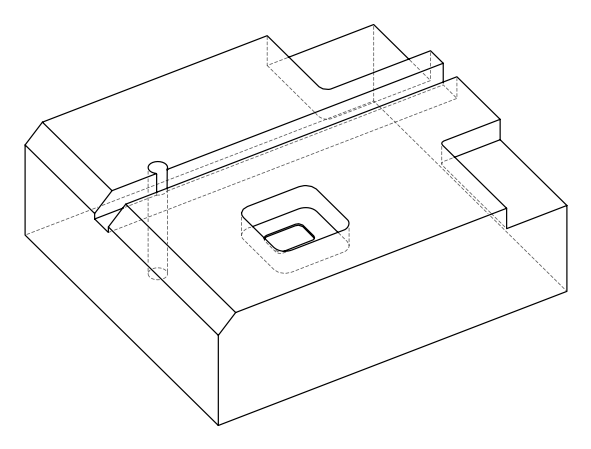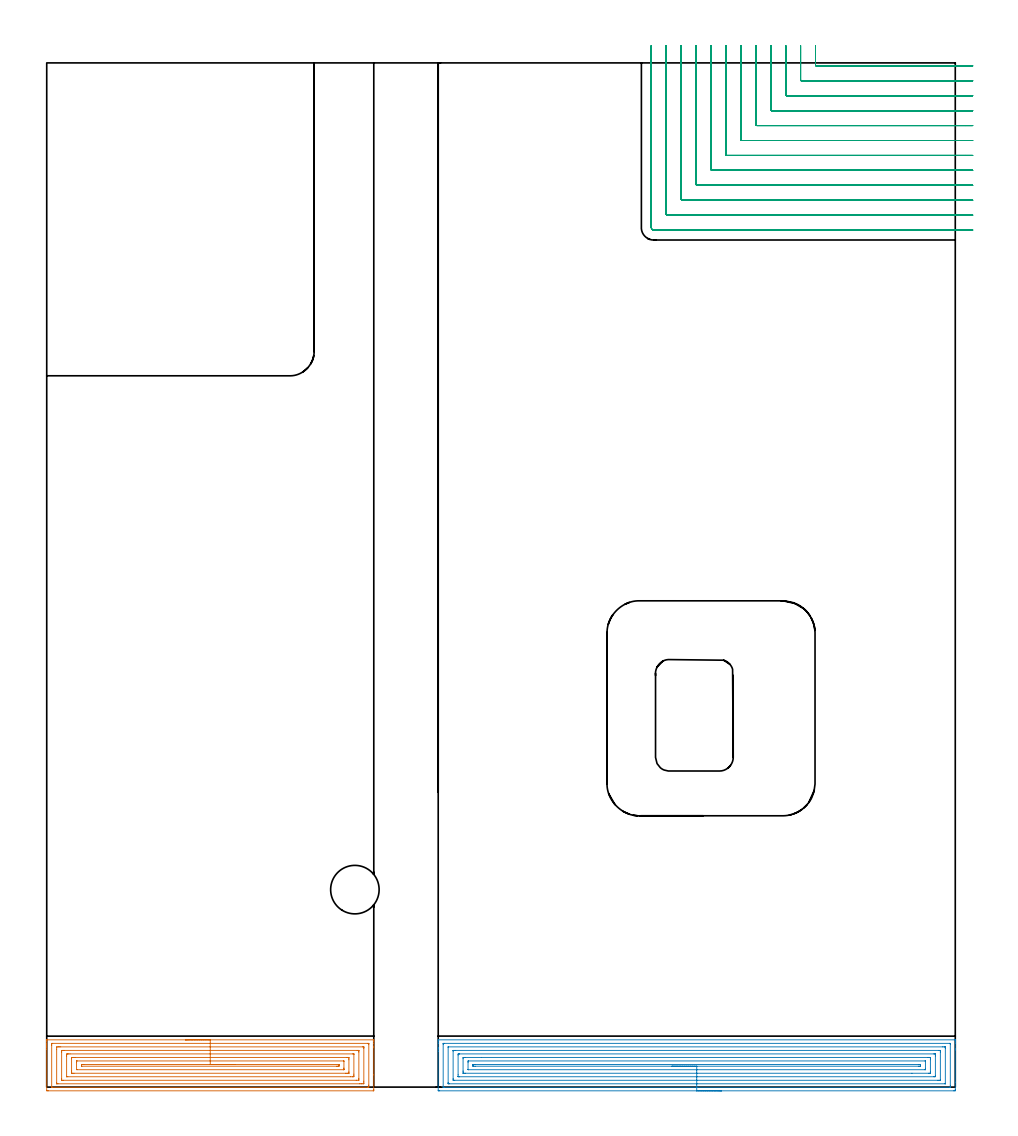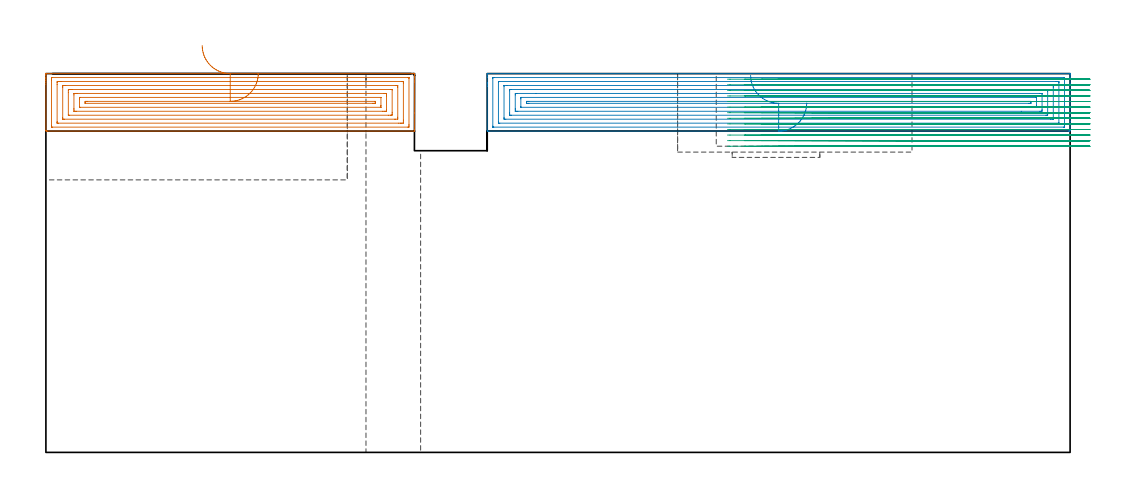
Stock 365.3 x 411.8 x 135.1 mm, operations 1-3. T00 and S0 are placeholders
(PLAN: 11 operations, 9 tool changes, 118.7 min)
(1 AREA_MILL | FG_CHAMFER_SURFACE | UGT0205_001 | 8.66 min | 29299 mm3)
(2 AREA_MILL_1 | FG_CHAMFER_SURFACE_1 | UGT0205_001 | 13.55 min | 45353 mm3)
(3 MILL_CORNER_NOTCH_RECTANGULAR | CORNER_NOTCH_RECTANGULAR | NXT0201_009 | Follow Part, ap 2, ae 75% | 47.07 min | 232614 mm3)
(4 MILL_CORNER_NOTCH_RECTANGULAR_1 | CORNER_NOTCH_RECTANGULAR_1 | NXT0201_012 | Follow Part, ap 4, ae 75% | 28.29 min | 511788 mm3)
(5 MILL_RECTANGULAR_POCKET | POCKET_RECTANGULAR_STRAIGHT | UGT0201_136 | Follow Part, ap 5, ae 75% | 6.44 min | 198214 mm3)
(6 MILL_RECTANGULAR_POCKET_1 | POCKET_RECTANGULAR_STRAIGHT_1 | NXT0201_013 | Follow Part, ap 2.5, ae 75% | 0.44 min | 2610 mm3)
(7 MILL_RECTANGULAR_SLOT | SLOT_RECTANGULAR | NXT0201_012 | Follow Part, ap 4, ae 75% | 12.87 min | 290735 mm3)
(8 SPOT_DRILL | STEP1HOLE | NXT0321_9005460120000 | 0.05 min | 194 mm3)
(9 DRILL_BLIND_HOLE_INTO_CENTER | STEP1HOLE | UGT0301_198 | 0.06 min | 540 mm3)
(10 GUN_DRILL_THROUGH_HOLE | STEP1HOLE | UGT0307_003 | 0.65 min | 4569 mm3)
(11 SPADE_DRILL_TO_ENLARGE_THROUGH_HOLE | STEP1HOLE | UGT0306_010 | 0.57 min | 33753 mm3)
(TOOL UGT0205_001 | Chamfer Mill 20 x 3 x 45 deg. | D20 FL50 Z2)
(TOOL NXT0201_009 | ENDMILL 8mm [2P460-0800-NA 1630] | D8 FL26 Z6)
(TOOL NXT0201_012 | ENDMILL 16mm [2P460-1600-NA 1630] | D16 FL38 Z6)
(TOOL UGT0201_136 | Carbide End Mill 20.0 | D20 FL30 Z4)
(TOOL NXT0201_013 | ENDMILL 10mm | D10 FL30 Z4)
(TOOL NXT0321_9005460120000 | NC Spot Drill, 142deg, 12mm, Carbide, Uncoated | D12 PA142 FL30 Z2)
(TOOL UGT0301_198 | Twist Drill 7.9 mm | D7.9 PA118 FL73 Z2)
(TOOL UGT0307_003 | Gun Drill 7 mm | D7 PA130 FL24 Z1)
(TOOL UGT0306_010 | Spade Drill 19.5mm | D19.5 PA132 FL10 Z2)
(OP 1 AREA_MILL)
G17 G21 G94 G90
T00 M6
G54
G17 G0 G90 X55.75 Y19. S1061 M3
G43 Z145.1 H0
G94 G1 X55.788 Z144.228 F250.
X55.902 Z143.363
X56.091 Z142.512
X56.353 Z141.68
X56.687 Z140.874
X57.09 Z140.1
X57.558 Z139.364
X58.09 Z138.672
X58.679 Z138.029
X59.322 Z137.439
X60.014 Z136.908
X60.75 Z136.44
X61.524 Z136.037
X62.33 Z135.703
X63.162 Z135.441
X64.014 Z135.252
X64.878 Z135.138
X65.75 Z135.1
X131.341
X131.491 Y18.997 Z135.088
X131.493 Y18.977 Z135.068
X131.5 Y18.638 Z134.738
Y18.235 Z134.334
Y17.606 Z133.7
Y16.405 Z132.502
Y15.834 Z131.928
Y4.908 Z121.005
Y-0.991 Z115.106
X131.498 Y-1.279 Z114.819
X131.49 Y-1.492 Z114.606
X131.276 Y-1.499 Z114.599
X0.605 Y-1.5 Z114.6
X0.222 Y-1.496 Z114.602
X0.01 Y-1.492 Z114.606
X0. Y-1.277 Z114.821
Y15.234 Z131.329
Y15.834 Z131.928
Y16.405 Z132.502
Y16.72 Z132.816
Y17.291 Z133.387
Y17.606 Z133.7
Y18.235 Z134.334
Y18.638 Z134.738
X0.007 Y18.977 Z135.068
X0.009 Y18.997 Z135.088
X0.159 Y19. Z135.1
X65.75
Y17.586 Z133.686
X129.13
X129.332 Y17.585 Z133.685
X129.432 Y17.582 Z133.682
X129.479 Y17.579 Z133.679
X129.491 Y17.574 Z133.674
X129.494 Y17.557 Z133.657
X129.498 Y17.457 Z133.557
X129.5 Y17.219 Z133.319
Y0.78 Z116.88
X129.498 Y0.395 Z116.495
X129.49 Y0.007 Z116.107
X129.483 Y-0.079 Z116.021
X129.437 Y-0.082 Z116.018
X129.329 Y-0.084 Z116.016
X129.11 Y-0.086 Z116.014
X2.37
X2.168 Y-0.085 Z116.015
X2.068 Y-0.082 Z116.018
X2.021 Y-0.079 Z116.021
X2.009 Y-0.074 Z116.026
X2.006 Y-0.057 Z116.043
X2.002 Y0.043 Z116.143
X2. Y0.281 Z116.381
Y16.72 Z132.82
X2.002 Y17.105 Z133.205
X2.01 Y17.493 Z133.593
X2.017 Y17.579 Z133.679
X2.063 Y17.582 Z133.682
X2.171 Y17.584 Z133.684
X2.39 Y17.586 Z133.686
X65.75
Y16.171 Z132.271
X126.986
X127.326 Y16.17 Z132.27
X127.438 Y16.167 Z132.267
X127.477 Y16.165 Z132.265
X127.49 Y16.16 Z132.26
X127.493 Y16.122 Z132.222
X127.497 Y16.007 Z132.107
X127.499 Y15.834 Z131.934
X127.5 Y15.661 Z131.761
Y2.378 Z118.478
X127.498 Y1.666 Z117.766
X127.496 Y1.497 Z117.597
X127.486 Y1.335 Z117.435
X127.326 Y1.334 Z117.434
X126.772 Y1.33 Z117.43
X126.433 Y1.329 Z117.429
X125.881 Y1.328 Z117.428
X4.514 Y1.329 Z117.429
X4.174 Y1.33 Z117.43
X4.061 Y1.333 Z117.433
X4.023 Y1.335 Z117.435
X4.01 Y1.34 Z117.44
X4.007 Y1.378 Z117.478
X4.003 Y1.493 Z117.593
X4.001 Y1.666 Z117.766
X4. Y1.838 Z117.938
Y15.122 Z131.222
X4.002 Y15.834 Z131.934
X4.004 Y16.003 Z132.103
X4.014 Y16.164 Z132.264
X4.174 Y16.166 Z132.266
X4.728 Y16.17 Z132.27
X5.067 Y16.171 Z132.271
X5.619
X65.75
Y14.757 Z130.857
X124.842
X125.404 Y14.755 Z130.855
X125.466 Y14.753 Z130.853
X125.483 Y14.751 Z130.851
X125.49 Y14.742 Z130.842
X125.493 Y14.694 Z130.794
X125.497 Y14.498 Z130.598
X125.5 Y14.104 Z130.204
Y3.437 Z119.537
X125.496 Y3.014 Z119.114
X125.492 Y2.803 Z118.903
X125.49 Y2.756 Z118.856
X125.446 Y2.75 Z118.85
X125.344 Y2.747 Z118.847
X124.648 Y2.743 Z118.843
X124.455
X6.658
X6.096 Y2.745 Z118.845
X6.033 Y2.747 Z118.847
X6.017 Y2.749 Z118.849
X6.01 Y2.758 Z118.858
X6.007 Y2.805 Z118.905
X6.003 Y3.002 Z119.102
X6. Y3.396 Z119.496
Y14.063 Z130.163
X6.004 Y14.486 Z130.586
X6.008 Y14.697 Z130.797
X6.01 Y14.744 Z130.844
X6.054 Y14.75 Z130.85
X6.157 Y14.753 Z130.853
X6.852 Y14.757 Z130.857
X7.045
X65.75
Y13.343 Z129.443
X123.03 Y13.342 Z129.442
X123.363 Y13.339 Z129.439
X123.457 Y13.336 Z129.436
X123.491 Y13.332 Z129.432
X123.493 Y13.323 Z129.423
X123.497 Y13.268 Z129.368
X123.499 Y13.178 Z129.278
X123.5 Y5.208 Z121.308
X123.499 Y4.578 Z120.678
X123.494 Y4.322 Z120.422
X123.49 Y4.171 Z120.271
X123.197 Y4.162 Z120.262
X123.029 Y4.158 Z120.258
X122.864 Y4.157 Z120.257
X122.138
X8.47 Y4.158 Z120.258
X8.137 Y4.161 Z120.261
X8.042 Y4.164 Z120.264
X8.009 Y4.167 Z120.267
X8.007 Y4.177 Z120.277
X8.003 Y4.232 Z120.332
X8.001 Y4.322 Z120.422
X8. Y12.292 Z128.392
X8.001 Y12.922 Z129.022
X8.006 Y13.178 Z129.278
X8.01 Y13.329 Z129.429
X8.303 Y13.338 Z129.438
X8.471 Y13.341 Z129.441
X8.636 Y13.342 Z129.442
X9.362 Y13.343 Z129.443
X65.75
Y11.929 Z128.029
X120.553 Y11.928 Z128.028
X121.079 Y11.926 Z128.026
X121.452 Y11.922 Z128.022
X121.49 Y11.917 Z128.017
X121.496 Y11.879 Z127.979
X121.499 Y11.407 Z127.507
X121.5 Y10.989 Z127.089
Y6.093 Z122.193
X121.498 Y5.677 Z121.777
X121.494 Y5.616 Z121.716
X121.49 Y5.584 Z121.684
X121.471 Y5.578 Z121.678
X121.342 Y5.575 Z121.675
X121.079 Y5.573 Z121.673
X120.713 Y5.571 Z121.671
X120.186
X10.947 Y5.572 Z121.672
X10.421 Y5.574 Z121.674
X10.048 Y5.578 Z121.678
X10.009 Y5.583 Z121.683
X10.004 Y5.621 Z121.721
X10.001 Y6.093 Z122.193
X10. Y6.511 Z122.611
Y11.407 Z127.507
X10.002 Y11.823 Z127.923
X10.006 Y11.884 Z127.984
X10.01 Y11.916 Z128.016
X10.029 Y11.922 Z128.022
X10.158 Y11.925 Z128.025
X10.421 Y11.927 Z128.027
X10.788 Y11.929 Z128.029
X11.314
X65.75
Y10.515 Z126.615
X119.301 Y10.514 Z126.614
X119.49 Y10.499 Z126.599
X119.497 Y10.446 Z126.546
X119.498 Y10.429 Z126.529
X119.5 Y7.66 Z123.76
X119.498 Y7.456 Z123.556
X119.492 Y7.047 Z123.147
X119.49 Y6.996 Z123.096
X119.483 Y6.992 Z123.092
X119.46 Y6.989 Z123.089
X119.405 Y6.987 Z123.087
X119.294 Y6.985 Z123.085
X12.199 Y6.986 Z123.086
X12.01 Y7.001 Z123.101
X12.003 Y7.053 Z123.153
X12.002 Y7.071 Z123.171
X12. Y9.84 Z125.94
X12.002 Y10.044 Z126.144
X12.008 Y10.453 Z126.553
X12.01 Y10.504 Z126.604
X12.017 Y10.508 Z126.608
X12.04 Y10.511 Z126.611
X12.095 Y10.513 Z126.613
X12.206 Y10.515 Z126.615
X65.75
Y9.1 Z125.2
X117.372
X117.446 Y9.099 Z125.199
X117.476 Y9.097 Z125.197
X117.49 Y9.094 Z125.194
X117.493 Y9.074 Z125.174
X117.497 Y8.969 Z125.069
X117.5 Y8.759 Z124.859
Y8.75 Z124.85
X117.495 Y8.531 Z124.631
X117.49 Y8.423 Z124.523
X117.48 Y8.406 Z124.506
X117.424 Y8.403 Z124.503
X117.323 Y8.401 Z124.501
X116.97 Y8.4 Z124.5
X116.617 Y8.399 Z124.499
X14.128 Y8.4 Z124.5
X14.054 Y8.401 Z124.501
X14.024 Y8.403 Z124.503
X14.01 Y8.406 Z124.506
X14.007 Y8.426 Z124.526
X14.002 Y8.531 Z124.631
X14. Y8.741 Z124.841
Y8.75 Z124.85
X14.005 Y8.969 Z125.069
X14.01 Y9.077 Z125.177
X14.021 Y9.094 Z125.194
X14.076 Y9.096 Z125.196
X14.177 Y9.099 Z125.199
X14.53 Y9.1 Z125.2
X14.883
X65.75
X66.622 Z125.238
X67.486 Z125.352
X68.338 Z125.541
X69.17 Z125.803
X69.976 Z126.137
X70.75 Z126.54
X71.486 Z127.009
X72.178 Z127.54
X72.821 Z128.129
X73.41 Z128.772
X73.942 Z129.465
X74.41 Z130.2
X74.813 Z130.974
X75.147 Z131.78
X75.409 Z132.612
X75.598 Z133.464
X75.712 Z134.329
X75.75 Z135.2
G0 Z145.1
M5
M2
(OP 2 AREA_MILL_1)
G17 G21 G94 G90
T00 M6
G54
G17 G0 G90 X271.35 Y-1.5 S1061 M3
G43 Z145.1 H0
Z124.6
G94 G1 X271.312 Z123.728 F250.
X271.198 Z122.863
X271.009 Z122.012
X270.747 Z121.18
X270.413 Z120.374
X270.01 Z119.6
X269.542 Z118.864
X269.01 Z118.172
X268.421 Z117.529
X267.778 Z116.94
X267.086 Z116.408
X266.35 Z115.94
X265.576 Z115.537
X264.77 Z115.203
X263.938 Z114.941
X263.087 Z114.752
X262.222 Z114.638
X261.35 Z114.6
X157.986
X157.603 Y-1.496 Z114.602
X157.41 Y-1.491 Z114.606
X157.4 Y-1.294 Z114.803
Y14.366 Z130.462
Y14.949 Z131.043
Y15.555 Z131.652
Y15.834 Z131.931
Y17.606 Z133.701
Y18.164 Z134.263
Y18.679 Z134.778
X157.407 Y18.98 Z135.071
X157.409 Y18.997 Z135.088
X157.541 Y19. Z135.1
X365.162
X365.29 Y19.004 Z135.095
X365.293 Y18.98 Z135.071
X365.3 Y18.679 Z134.778
Y18.164 Z134.263
Y17.606 Z133.701
Y15.555 Z131.653
Y14.949 Z131.043
Y1.963 Z118.06
Y-0.991 Z115.106
X365.298 Y-1.296 Z114.801
X365.29 Y-1.492 Z114.605
X365.094 Y-1.499 Z114.599
X364.714 Y-1.5 Z114.6
X261.35
Y-0.086 Z116.014
X159.748
X159.549 Y-0.083 Z116.017
X159.449 Y-0.08 Z116.02
X159.41 Y-0.077 Z116.023
X159.407 Y-0.046 Z116.054
X159.404 Y0.039 Z116.139
X159.401 Y0.26 Z116.36
Y17.24 Z133.34
X159.404 Y17.461 Z133.561
X159.407 Y17.546 Z133.646
X159.41 Y17.577 Z133.677
X159.449 Y17.58 Z133.68
X159.549 Y17.583 Z133.683
X159.748 Y17.586 Z133.686
X159.768
X362.952
X363.151 Y17.583 Z133.683
X363.251 Y17.58 Z133.68
X363.29 Y17.577 Z133.677
X363.293 Y17.546 Z133.646
X363.296 Y17.461 Z133.561
X363.299 Y17.24 Z133.34
X363.3 Y0.414 Z116.514
X363.297 Y0.048 Z116.148
X363.292 Y-0.056 Z116.044
X363.289 Y-0.08 Z116.02
X363.284 Y-0.082 Z116.018
X363.258 Y-0.084 Z116.016
X363.15 Y-0.085 Z116.015
X362.932 Y-0.086 Z116.014
X261.35
Y1.328 Z117.428
X161.889 Y1.329 Z117.429
X161.55 Y1.333 Z117.433
X161.439 Y1.335 Z117.435
X161.41 Y1.342 Z117.442
X161.405 Y1.417 Z117.517
X161.402 Y1.516 Z117.616
X161.4 Y1.666 Z117.766
Y1.815 Z117.915
X161.401 Y15.983 Z132.083
X161.408 Y16.133 Z132.233
X161.412 Y16.166 Z132.266
X161.425 Y16.168 Z132.268
X161.466 Y16.17 Z132.27
X161.55 Y16.171 Z132.271
X360.259
X360.811
X361.15 Y16.167 Z132.267
X361.261 Y16.165 Z132.265
X361.29 Y16.158 Z132.258
X361.295 Y16.083 Z132.183
X361.298 Y15.984 Z132.084
X361.3 Y15.834 Z131.934
Y15.685 Z131.785
X361.299 Y1.517 Z117.617
X361.292 Y1.367 Z117.467
X361.288 Y1.334 Z117.434
X361.276 Y1.332 Z117.432
X361.234 Y1.33 Z117.43
X361.15 Y1.329 Z117.429
X261.35 Y1.328 Z117.428
Y2.743 Z118.843
X164.03
X163.478 Y2.748 Z118.848
X163.42 Y2.749 Z118.849
X163.41 Y2.823 Z118.923
X163.406 Y3.005 Z119.105
X163.4 Y3.369 Z119.469
X163.401 Y14.473 Z130.573
X163.404 Y14.677 Z130.777
X163.407 Y14.728 Z130.828
X163.41 Y14.748 Z130.848
X163.427 Y14.75 Z130.85
X163.529 Y14.754 Z130.854
X164.224 Y14.757 Z130.857
X164.416
X358.67 Y14.756 Z130.856
X359.222 Y14.752 Z130.852
X359.28 Y14.75 Z130.85
X359.29 Y14.677 Z130.777
X359.294 Y14.495 Z130.595
X359.3 Y14.131 Z130.231
X359.299 Y3.027 Z119.127
X359.296 Y2.823 Z118.923
X359.293 Y2.772 Z118.872
X359.29 Y2.752 Z118.852
X359.273 Y2.75 Z118.85
X359.171 Y2.746 Z118.846
X358.476 Y2.743 Z118.843
X358.284
X261.35
Y4.157 Z120.257
X166.006
X165.839 Y4.158 Z120.258
X165.507 Y4.162 Z120.262
X165.419 Y4.164 Z120.264
X165.41 Y4.185 Z120.285
X165.405 Y4.236 Z120.336
X165.402 Y4.322 Z120.422
X165.4 Y4.924 Z121.024
X165.401 Y12.893 Z128.993
X165.406 Y13.178 Z129.278
X165.41 Y13.322 Z129.422
X165.674 Y13.336 Z129.436
X165.841 Y13.341 Z129.441
X166.006 Y13.342 Z129.442
X356.694 Y13.343 Z129.443
X356.861 Y13.342 Z129.442
X357.193 Y13.338 Z129.438
X357.281 Y13.336 Z129.436
X357.29 Y13.315 Z129.415
X357.295 Y13.264 Z129.364
X357.298 Y13.178 Z129.278
X357.3 Y12.576 Z128.676
X357.299 Y4.607 Z120.707
X357.294 Y4.322 Z120.422
X357.29 Y4.178 Z120.278
X357.027 Y4.164 Z120.264
X356.859 Y4.159 Z120.259
X356.694 Y4.158 Z120.258
X261.35 Y4.157 Z120.257
Y5.571 Z121.671
X168.313
X167.788 Y5.573 Z121.673
X167.417 Y5.577 Z121.677
X167.41 Y5.58 Z121.68
X167.403 Y5.59 Z121.69
X167.401 Y6.093 Z122.193
X167.4 Y6.479 Z122.579
X167.401 Y11.407 Z127.507
X167.404 Y11.788 Z127.888
X167.41 Y11.914 Z128.014
X167.526 Y11.922 Z128.022
X167.788 Y11.925 Z128.025
X168.154 Y11.928 Z128.028
X174.825 Y11.929 Z128.029
X354.387
X354.912 Y11.927 Z128.027
X355.283 Y11.923 Z128.023
X355.29 Y11.92 Z128.02
X355.297 Y11.91 Z128.01
X355.299 Y11.407 Z127.507
X355.3 Y11.021 Z127.121
X355.299 Y6.093 Z122.193
X355.296 Y5.712 Z121.812
X355.29 Y5.586 Z121.686
X355.174 Y5.578 Z121.678
X354.912 Y5.575 Z121.675
X354.546 Y5.572 Z121.672
X347.886 Y5.571 Z121.671
X261.35
Y6.985 Z123.085
X169.564
X169.461 Y6.989 Z123.089
X169.417 Y6.992 Z123.092
X169.408 Y7.014 Z123.114
X169.401 Y7.047 Z123.147
X169.4 Y7.058 Z123.158
X169.401 Y9.973 Z126.073
X169.407 Y10.311 Z126.411
X169.414 Y10.508 Z126.608
X169.46 Y10.511 Z126.611
X169.57 Y10.515 Z126.615
X169.577
X353.137
X353.239 Y10.511 Z126.611
X353.283 Y10.508 Z126.608
X353.292 Y10.485 Z126.585
X353.299 Y10.453 Z126.553
X353.3 Y10.442 Z126.542
X353.299 Y7.527 Z123.627
X353.293 Y7.189 Z123.289
X353.286 Y6.992 Z123.092
X353.24 Y6.989 Z123.089
X353.13 Y6.985 Z123.085
X353.124
X261.35
Y8.399 Z124.499
X172.243 Y8.4 Z124.5
X171.703 Y8.401 Z124.501
X171.509 Y8.404 Z124.504
X171.43 Y8.406 Z124.506
X171.41 Y8.412 Z124.512
X171.407 Y8.45 Z124.55
X171.403 Y8.534 Z124.634
X171.4 Y8.702 Z124.802
Y8.75 Z124.85
X171.402 Y8.959 Z125.059
X171.406 Y9.064 Z125.164
X171.41 Y9.088 Z125.188
X171.414 Y9.093 Z125.193
X171.438 Y9.096 Z125.196
X171.538 Y9.098 Z125.198
X171.891 Y9.1 Z125.2
X172.243
X350.457
X350.997 Y9.099 Z125.199
X351.192 Y9.096 Z125.196
X351.27 Y9.094 Z125.194
X351.29 Y9.087 Z125.187
X351.293 Y9.05 Z125.15
X351.297 Y8.966 Z125.066
X351.3 Y8.798 Z124.898
Y8.75 Z124.85
X351.298 Y8.541 Z124.641
X351.295 Y8.436 Z124.536
X351.29 Y8.412 Z124.512
X351.287 Y8.406 Z124.506
X351.262 Y8.404 Z124.504
X351.162 Y8.402 Z124.502
X350.809 Y8.4 Z124.5
X350.457
X261.35 Y8.399 Z124.499
X260.478 Z124.538
X259.614 Z124.651
X258.762 Z124.84
X257.93 Z125.103
X257.124 Z125.436
X256.35 Z125.839
X255.614 Z126.308
X254.922 Z126.839
X254.279 Z127.428
X253.69 Z128.072
X253.159 Z128.764
X252.69 Z129.499
X252.287 Z130.273
X251.953 Z131.079
X251.691 Z131.911
X251.502 Z132.763
X251.388 Z133.628
X251.35 Z134.499
G0 Z145.1
M5
M2
(OP 3 MILL_CORNER_NOTCH_RECTANGULAR)
G17 G21 G94 G90
T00 M6
G54
G17 G0 G90 X309.1 Y418.8 S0 M3
G43 Z145.1 H1
Z133.108
G94 G1 Y415.8 F250.
Y410.995 F500.
G3 X309.495 Y410.6 R0.4
G1 X369.3
X372.3 F250.
G0 Z145.1
X303.1 Y418.8
Z133.108
G1 Y415.8
Y404.995 F500.
G3 X303.495 Y404.6 R0.4
G1 X369.3
X372.3 F250.
G0 Z145.1
X297.1 Y418.8
Z133.108
G1 Y415.8
Y398.995 F500.
G3 X297.495 Y398.6 R0.4
G1 X369.3
X372.3 F250.
G0 Z145.1
X291.1 Y418.8
Z133.108
G1 Y415.8
Y392.996 F500.
G3 X291.496 Y392.6 R0.4
G1 X369.3
X372.3 F250.
G0 Z145.1
X285.1 Y418.8
Z133.108
G1 Y415.8
Y386.996 F500.
G3 X285.496 Y386.6 R0.4
G1 X369.3
X372.3 F250.
G0 Z145.1
X279.1 Y418.8
Z133.108
G1 Y415.8
Y380.996 F500.
G3 X279.496 Y380.6 R0.4
G1 X369.3
X372.3 F250.
G0 Z145.1
X273.1 Y418.8
Z133.108
G1 Y415.8
Y374.996 F500.
G3 X273.496 Y374.6 R0.4
G1 X369.3
X372.3 F250.
G0 Z145.1
X267.1 Y418.8
Z133.108
G1 Y415.8
Y368.996 F500.
G3 X267.496 Y368.6 R0.4
G1 X369.3
X372.3 F250.
G0 Z145.1
X261.1 Y418.8
Z133.108
G1 Y415.8
Y362.997 F500.
G3 X261.497 Y362.6 R0.4
G1 X369.3
X372.3 F250.
G0 Z145.1
X255.1 Y418.8
Z133.108
G1 Y415.8
Y356.997 F500.
G3 X255.497 Y356.6 R0.4
G1 X369.3
X372.3 F250.
G0 Z145.1
X249.1 Y418.8
Z133.108
G1 Y415.8
Y350.997 F500.
G3 X249.497 Y350.6 R0.4
G1 X369.3
X372.3 F250.
G0 Z145.1
X243.1 Y418.8
Z133.108
G1 Y415.8
Y345.5 F500.
G3 X244. Y344.6 R0.9
G1 X369.3
X372.3 F250.
G0 Z145.1
X309.1 Y418.8
Z131.115
G1 Y415.8
Y410.995 F500.
G3 X309.495 Y410.6 R0.4
G1 X369.3
X372.3 F250.
G0 Z145.1
X303.1 Y418.8
Z131.115
G1 Y415.8
Y404.995 F500.
G3 X303.495 Y404.6 R0.4
G1 X369.3
X372.3 F250.
G0 Z145.1
X297.1 Y418.8
Z131.115
G1 Y415.8
Y398.995 F500.
G3 X297.495 Y398.6 R0.4
G1 X369.3
X372.3 F250.
G0 Z145.1
X291.1 Y418.8
Z131.115
G1 Y415.8
Y392.996 F500.
G3 X291.496 Y392.6 R0.4
G1 X369.3
X372.3 F250.
G0 Z145.1
X285.1 Y418.8
Z131.115
G1 Y415.8
Y386.996 F500.
G3 X285.496 Y386.6 R0.4
G1 X369.3
X372.3 F250.
G0 Z145.1
X279.1 Y418.8
Z131.115
G1 Y415.8
Y380.996 F500.
G3 X279.496 Y380.6 R0.4
G1 X369.3
X372.3 F250.
G0 Z145.1
X273.1 Y418.8
Z131.115
G1 Y415.8
Y374.996 F500.
G3 X273.496 Y374.6 R0.4
G1 X369.3
X372.3 F250.
G0 Z145.1
X267.1 Y418.8
Z131.115
G1 Y415.8
Y368.996 F500.
G3 X267.496 Y368.6 R0.4
G1 X369.3
X372.3 F250.
G0 Z145.1
X261.1 Y418.8
Z131.115
G1 Y415.8
Y362.997 F500.
G3 X261.497 Y362.6 R0.4
G1 X369.3
X372.3 F250.
G0 Z145.1
X255.1 Y418.8
Z131.115
G1 Y415.8
Y356.997 F500.
G3 X255.497 Y356.6 R0.4
G1 X369.3
X372.3 F250.
G0 Z145.1
X249.1 Y418.8
Z131.115
G1 Y415.8
Y350.997 F500.
G3 X249.497 Y350.6 R0.4
G1 X369.3
X372.3 F250.
G0 Z145.1
X243.1 Y418.8
Z131.115
G1 Y415.8
Y345.5 F500.
G3 X244. Y344.6 R0.9
G1 X369.3
X372.3 F250.
G0 Z145.1
X309.1 Y418.8
Z129.123
G1 Y415.8
Y410.995 F500.
G3 X309.495 Y410.6 R0.4
G1 X369.3
X372.3 F250.
G0 Z145.1
X303.1 Y418.8
Z129.123
G1 Y415.8
Y404.995 F500.
G3 X303.495 Y404.6 R0.4
G1 X369.3
X372.3 F250.
G0 Z145.1
X297.1 Y418.8
Z129.123
G1 Y415.8
Y398.995 F500.
G3 X297.495 Y398.6 R0.4
G1 X369.3
X372.3 F250.
G0 Z145.1
X291.1 Y418.8
Z129.123
G1 Y415.8
Y392.996 F500.
G3 X291.496 Y392.6 R0.4
G1 X369.3
X372.3 F250.
G0 Z145.1
X285.1 Y418.8
Z129.123
G1 Y415.8
Y386.996 F500.
G3 X285.496 Y386.6 R0.4
G1 X369.3
X372.3 F250.
G0 Z145.1
X279.1 Y418.8
Z129.123
G1 Y415.8
Y380.996 F500.
G3 X279.496 Y380.6 R0.4
G1 X369.3
X372.3 F250.
G0 Z145.1
X273.1 Y418.8
Z129.123
G1 Y415.8
Y374.996 F500.
G3 X273.496 Y374.6 R0.4
G1 X369.3
X372.3 F250.
G0 Z145.1
X267.1 Y418.8
Z129.123
G1 Y415.8
Y368.996 F500.
G3 X267.496 Y368.6 R0.4
G1 X369.3
X372.3 F250.
G0 Z145.1
X261.1 Y418.8
Z129.123
G1 Y415.8
Y362.997 F500.
G3 X261.497 Y362.6 R0.4
G1 X369.3
X372.3 F250.
G0 Z145.1
X255.1 Y418.8
Z129.123
G1 Y415.8
Y356.997 F500.
G3 X255.497 Y356.6 R0.4
G1 X369.3
X372.3 F250.
G0 Z145.1
X249.1 Y418.8
Z129.123
G1 Y415.8
Y350.997 F500.
G3 X249.497 Y350.6 R0.4
G1 X369.3
X372.3 F250.
G0 Z145.1
X243.1 Y418.8
Z129.123
G1 Y415.8
Y345.5 F500.
G3 X244. Y344.6 R0.9
G1 X369.3
X372.3 F250.
G0 Z145.1
X309.1 Y418.8
Z127.131
G1 Y415.8
Y410.995 F500.
G3 X309.495 Y410.6 R0.4
G1 X369.3
X372.3 F250.
G0 Z145.1
X303.1 Y418.8
Z127.131
G1 Y415.8
Y404.995 F500.
G3 X303.495 Y404.6 R0.4
G1 X369.3
X372.3 F250.
G0 Z145.1
X297.1 Y418.8
Z127.131
G1 Y415.8
Y398.995 F500.
G3 X297.495 Y398.6 R0.4
G1 X369.3
X372.3 F250.
G0 Z145.1
X291.1 Y418.8
Z127.131
G1 Y415.8
Y392.996 F500.
G3 X291.496 Y392.6 R0.4
G1 X369.3
X372.3 F250.
G0 Z145.1
X285.1 Y418.8
Z127.131
G1 Y415.8
Y386.996 F500.
G3 X285.496 Y386.6 R0.4
G1 X369.3
X372.3 F250.
G0 Z145.1
X279.1 Y418.8
Z127.131
G1 Y415.8
Y380.996 F500.
G3 X279.496 Y380.6 R0.4
G1 X369.3
X372.3 F250.
G0 Z145.1
X273.1 Y418.8
Z127.131
G1 Y415.8
Y374.996 F500.
G3 X273.496 Y374.6 R0.4
G1 X369.3
X372.3 F250.
G0 Z145.1
X267.1 Y418.8
Z127.131
G1 Y415.8
Y368.996 F500.
G3 X267.496 Y368.6 R0.4
G1 X369.3
X372.3 F250.
G0 Z145.1
X261.1 Y418.8
Z127.131
G1 Y415.8
Y362.997 F500.
G3 X261.497 Y362.6 R0.4
G1 X369.3
X372.3 F250.
G0 Z145.1
X255.1 Y418.8
Z127.131
G1 Y415.8
Y356.997 F500.
G3 X255.497 Y356.6 R0.4
G1 X369.3
X372.3 F250.
G0 Z145.1
X249.1 Y418.8
Z127.131
G1 Y415.8
Y350.997 F500.
G3 X249.497 Y350.6 R0.4
G1 X369.3
X372.3 F250.
G0 Z145.1
X243.1 Y418.8
Z127.131
G1 Y415.8
Y345.5 F500.
G3 X244. Y344.6 R0.9
G1 X369.3
X372.3 F250.
G0 Z145.1
X309.1 Y418.8
Z125.138
G1 Y415.8
Y410.995 F500.
G3 X309.495 Y410.6 R0.4
G1 X369.3
X372.3 F250.
G0 Z145.1
X303.1 Y418.8
Z125.138
G1 Y415.8
Y404.995 F500.
G3 X303.495 Y404.6 R0.4
G1 X369.3
X372.3 F250.
G0 Z145.1
X297.1 Y418.8
Z125.138
G1 Y415.8
Y398.995 F500.
G3 X297.495 Y398.6 R0.4
G1 X369.3
X372.3 F250.
G0 Z145.1
X291.1 Y418.8
Z125.138
G1 Y415.8
Y392.996 F500.
G3 X291.496 Y392.6 R0.4
G1 X369.3
X372.3 F250.
G0 Z145.1
X285.1 Y418.8
Z125.138
G1 Y415.8
Y386.996 F500.
G3 X285.496 Y386.6 R0.4
G1 X369.3
X372.3 F250.
G0 Z145.1
X279.1 Y418.8
Z125.138
G1 Y415.8
Y380.996 F500.
G3 X279.496 Y380.6 R0.4
G1 X369.3
X372.3 F250.
G0 Z145.1
X273.1 Y418.8
Z125.138
G1 Y415.8
Y374.996 F500.
G3 X273.496 Y374.6 R0.4
G1 X369.3
X372.3 F250.
G0 Z145.1
X267.1 Y418.8
Z125.138
G1 Y415.8
Y368.996 F500.
G3 X267.496 Y368.6 R0.4
G1 X369.3
X372.3 F250.
G0 Z145.1
X261.1 Y418.8
Z125.138
G1 Y415.8
Y362.997 F500.
G3 X261.497 Y362.6 R0.4
G1 X369.3
X372.3 F250.
G0 Z145.1
X255.1 Y418.8
Z125.138
G1 Y415.8
Y356.997 F500.
G3 X255.497 Y356.6 R0.4
G1 X369.3
X372.3 F250.
G0 Z145.1
X249.1 Y418.8
Z125.138
G1 Y415.8
Y350.997 F500.
G3 X249.497 Y350.6 R0.4
G1 X369.3
X372.3 F250.
G0 Z145.1
X243.1 Y418.8
Z125.138
G1 Y415.8
Y345.5 F500.
G3 X244. Y344.6 R0.9
G1 X369.3
X372.3 F250.
G0 Z145.1
X309.1 Y418.8
Z123.146
G1 Y415.8
Y410.995 F500.
G3 X309.495 Y410.6 R0.4
G1 X369.3
X372.3 F250.
G0 Z145.1
X303.1 Y418.8
Z123.146
G1 Y415.8
Y404.995 F500.
G3 X303.495 Y404.6 R0.4
G1 X369.3
X372.3 F250.
G0 Z145.1
X297.1 Y418.8
Z123.146
G1 Y415.8
Y398.995 F500.
G3 X297.495 Y398.6 R0.4
G1 X369.3
X372.3 F250.
G0 Z145.1
X291.1 Y418.8
Z123.146
G1 Y415.8
Y392.996 F500.
G3 X291.496 Y392.6 R0.4
G1 X369.3
X372.3 F250.
G0 Z145.1
X285.1 Y418.8
Z123.146
G1 Y415.8
Y386.996 F500.
G3 X285.496 Y386.6 R0.4
G1 X369.3
X372.3 F250.
G0 Z145.1
X279.1 Y418.8
Z123.146
G1 Y415.8
Y380.996 F500.
G3 X279.496 Y380.6 R0.4
G1 X369.3
X372.3 F250.
G0 Z145.1
X273.1 Y418.8
Z123.146
G1 Y415.8
Y374.996 F500.
G3 X273.496 Y374.6 R0.4
G1 X369.3
X372.3 F250.
G0 Z145.1
X267.1 Y418.8
Z123.146
G1 Y415.8
Y368.996 F500.
G3 X267.496 Y368.6 R0.4
G1 X369.3
X372.3 F250.
G0 Z145.1
X261.1 Y418.8
Z123.146
G1 Y415.8
Y362.997 F500.
G3 X261.497 Y362.6 R0.4
G1 X369.3
X372.3 F250.
G0 Z145.1
X255.1 Y418.8
Z123.146
G1 Y415.8
Y356.997 F500.
G3 X255.497 Y356.6 R0.4
G1 X369.3
X372.3 F250.
G0 Z145.1
X249.1 Y418.8
Z123.146
G1 Y415.8
Y350.997 F500.
G3 X249.497 Y350.6 R0.4
G1 X369.3
X372.3 F250.
G0 Z145.1
X243.1 Y418.8
Z123.146
G1 Y415.8
Y345.5 F500.
G3 X244. Y344.6 R0.9
G1 X369.3
X372.3 F250.
G0 Z145.1
X309.1 Y418.8
Z121.154
G1 Y415.8
Y410.995 F500.
G3 X309.495 Y410.6 R0.4
G1 X369.3
X372.3 F250.
G0 Z145.1
X303.1 Y418.8
Z121.154
G1 Y415.8
Y404.995 F500.
G3 X303.495 Y404.6 R0.4
G1 X369.3
X372.3 F250.
G0 Z145.1
X297.1 Y418.8
Z121.154
G1 Y415.8
Y398.995 F500.
G3 X297.495 Y398.6 R0.4
G1 X369.3
X372.3 F250.
G0 Z145.1
X291.1 Y418.8
Z121.154
G1 Y415.8
Y392.996 F500.
G3 X291.496 Y392.6 R0.4
G1 X369.3
X372.3 F250.
G0 Z145.1
X285.1 Y418.8
Z121.154
G1 Y415.8
Y386.996 F500.
G3 X285.496 Y386.6 R0.4
G1 X369.3
X372.3 F250.
G0 Z145.1
X279.1 Y418.8
Z121.154
G1 Y415.8
Y380.996 F500.
G3 X279.496 Y380.6 R0.4
G1 X369.3
X372.3 F250.
G0 Z145.1
X273.1 Y418.8
Z121.154
G1 Y415.8
Y374.996 F500.
G3 X273.496 Y374.6 R0.4
G1 X369.3
X372.3 F250.
G0 Z145.1
X267.1 Y418.8
Z121.154
G1 Y415.8
Y368.996 F500.
G3 X267.496 Y368.6 R0.4
G1 X369.3
X372.3 F250.
G0 Z145.1
X261.1 Y418.8
Z121.154
G1 Y415.8
Y362.997 F500.
G3 X261.497 Y362.6 R0.4
G1 X369.3
X372.3 F250.
G0 Z145.1
X255.1 Y418.8
Z121.154
G1 Y415.8
Y356.997 F500.
G3 X255.497 Y356.6 R0.4
G1 X369.3
X372.3 F250.
G0 Z145.1
X249.1 Y418.8
Z121.154
G1 Y415.8
Y350.997 F500.
G3 X249.497 Y350.6 R0.4
G1 X369.3
X372.3 F250.
G0 Z145.1
X243.1 Y418.8
Z121.154
G1 Y415.8
Y345.5 F500.
G3 X244. Y344.6 R0.9
G1 X369.3
X372.3 F250.
G0 Z145.1
X309.1 Y418.8
Z119.162
G1 Y415.8
Y410.995 F500.
G3 X309.495 Y410.6 R0.4
G1 X369.3
X372.3 F250.
G0 Z145.1
X303.1 Y418.8
Z119.162
G1 Y415.8
Y404.995 F500.
G3 X303.495 Y404.6 R0.4
G1 X369.3
X372.3 F250.
G0 Z145.1
X297.1 Y418.8
Z119.162
G1 Y415.8
Y398.995 F500.
G3 X297.495 Y398.6 R0.4
G1 X369.3
X372.3 F250.
G0 Z145.1
X291.1 Y418.8
Z119.162
G1 Y415.8
Y392.996 F500.
G3 X291.496 Y392.6 R0.4
G1 X369.3
X372.3 F250.
G0 Z145.1
X285.1 Y418.8
Z119.162
G1 Y415.8
Y386.996 F500.
G3 X285.496 Y386.6 R0.4
G1 X369.3
X372.3 F250.
G0 Z145.1
X279.1 Y418.8
Z119.162
G1 Y415.8
Y380.996 F500.
G3 X279.496 Y380.6 R0.4
G1 X369.3
X372.3 F250.
G0 Z145.1
X273.1 Y418.8
Z119.162
G1 Y415.8
Y374.996 F500.
G3 X273.496 Y374.6 R0.4
G1 X369.3
X372.3 F250.
G0 Z145.1
X267.1 Y418.8
Z119.162
G1 Y415.8
Y368.996 F500.
G3 X267.496 Y368.6 R0.4
G1 X369.3
X372.3 F250.
G0 Z145.1
X261.1 Y418.8
Z119.162
G1 Y415.8
Y362.997 F500.
G3 X261.497 Y362.6 R0.4
G1 X369.3
X372.3 F250.
G0 Z145.1
X255.1 Y418.8
Z119.162
G1 Y415.8
Y356.997 F500.
G3 X255.497 Y356.6 R0.4
G1 X369.3
X372.3 F250.
G0 Z145.1
X249.1 Y418.8
Z119.162
G1 Y415.8
Y350.997 F500.
G3 X249.497 Y350.6 R0.4
G1 X369.3
X372.3 F250.
G0 Z145.1
X243.1 Y418.8
Z119.162
G1 Y415.8
Y345.5 F500.
G3 X244. Y344.6 R0.9
G1 X369.3
X372.3 F250.
G0 Z145.1
X309.1 Y418.8
Z117.169
G1 Y415.8
Y410.995 F500.
G3 X309.495 Y410.6 R0.4
G1 X369.3
X372.3 F250.
G0 Z145.1
X303.1 Y418.8
Z117.169
G1 Y415.8
Y404.995 F500.
G3 X303.495 Y404.6 R0.4
G1 X369.3
X372.3 F250.
G0 Z145.1
X297.1 Y418.8
Z117.169
G1 Y415.8
Y398.995 F500.
G3 X297.495 Y398.6 R0.4
G1 X369.3
X372.3 F250.
G0 Z145.1
X291.1 Y418.8
Z117.169
G1 Y415.8
Y392.996 F500.
G3 X291.496 Y392.6 R0.4
G1 X369.3
X372.3 F250.
G0 Z145.1
X285.1 Y418.8
Z117.169
G1 Y415.8
Y386.996 F500.
G3 X285.496 Y386.6 R0.4
G1 X369.3
X372.3 F250.
G0 Z145.1
X279.1 Y418.8
Z117.169
G1 Y415.8
Y380.996 F500.
G3 X279.496 Y380.6 R0.4
G1 X369.3
X372.3 F250.
G0 Z145.1
X273.1 Y418.8
Z117.169
G1 Y415.8
Y374.996 F500.
G3 X273.496 Y374.6 R0.4
G1 X369.3
X372.3 F250.
G0 Z145.1
X267.1 Y418.8
Z117.169
G1 Y415.8
Y368.996 F500.
G3 X267.496 Y368.6 R0.4
G1 X369.3
X372.3 F250.
G0 Z145.1
X261.1 Y418.8
Z117.169
G1 Y415.8
Y362.997 F500.
G3 X261.497 Y362.6 R0.4
G1 X369.3
X372.3 F250.
G0 Z145.1
X255.1 Y418.8
Z117.169
G1 Y415.8
Y356.997 F500.
G3 X255.497 Y356.6 R0.4
G1 X369.3
X372.3 F250.
G0 Z145.1
X249.1 Y418.8
Z117.169
G1 Y415.8
Y350.997 F500.
G3 X249.497 Y350.6 R0.4
G1 X369.3
X372.3 F250.
G0 Z145.1
X243.1 Y418.8
Z117.169
G1 Y415.8
Y345.5 F500.
G3 X244. Y344.6 R0.9
G1 X369.3
X372.3 F250.
G0 Z145.1
X309.1 Y418.8
Z115.177
G1 Y415.8
Y410.995 F500.
G3 X309.495 Y410.6 R0.4
G1 X369.3
X372.3 F250.
G0 Z145.1
X303.1 Y418.8
Z115.177
G1 Y415.8
Y404.995 F500.
G3 X303.495 Y404.6 R0.4
G1 X369.3
X372.3 F250.
G0 Z145.1
X297.1 Y418.8
Z115.177
G1 Y415.8
Y398.995 F500.
G3 X297.495 Y398.6 R0.4
G1 X369.3
X372.3 F250.
G0 Z145.1
X291.1 Y418.8
Z115.177
G1 Y415.8
Y392.996 F500.
G3 X291.496 Y392.6 R0.4
G1 X369.3
X372.3 F250.
G0 Z145.1
X285.1 Y418.8
Z115.177
G1 Y415.8
Y386.996 F500.
G3 X285.496 Y386.6 R0.4
G1 X369.3
X372.3 F250.
G0 Z145.1
X279.1 Y418.8
Z115.177
G1 Y415.8
Y380.996 F500.
G3 X279.496 Y380.6 R0.4
G1 X369.3
X372.3 F250.
G0 Z145.1
X273.1 Y418.8
Z115.177
G1 Y415.8
Y374.996 F500.
G3 X273.496 Y374.6 R0.4
G1 X369.3
X372.3 F250.
G0 Z145.1
X267.1 Y418.8
Z115.177
G1 Y415.8
Y368.996 F500.
G3 X267.496 Y368.6 R0.4
G1 X369.3
X372.3 F250.
G0 Z145.1
X261.1 Y418.8
Z115.177
G1 Y415.8
Y362.997 F500.
G3 X261.497 Y362.6 R0.4
G1 X369.3
X372.3 F250.
G0 Z145.1
X255.1 Y418.8
Z115.177
G1 Y415.8
Y356.997 F500.
G3 X255.497 Y356.6 R0.4
G1 X369.3
X372.3 F250.
G0 Z145.1
X249.1 Y418.8
Z115.177
G1 Y415.8
Y350.997 F500.
G3 X249.497 Y350.6 R0.4
G1 X369.3
X372.3 F250.
G0 Z145.1
X243.1 Y418.8
Z115.177
G1 Y415.8
Y345.5 F500.
G3 X244. Y344.6 R0.9
G1 X369.3
X372.3 F250.
G0 Z145.1
X309.1 Y418.8
Z113.185
G1 Y415.8
Y410.995 F500.
G3 X309.495 Y410.6 R0.4
G1 X369.3
X372.3 F250.
G0 Z145.1
X303.1 Y418.8
Z113.185
G1 Y415.8
Y404.995 F500.
G3 X303.495 Y404.6 R0.4
G1 X369.3
X372.3 F250.
G0 Z145.1
X297.1 Y418.8
Z113.185
G1 Y415.8
Y398.995 F500.
G3 X297.495 Y398.6 R0.4
G1 X369.3
X372.3 F250.
G0 Z145.1
X291.1 Y418.8
Z113.185
G1 Y415.8
Y392.996 F500.
G3 X291.496 Y392.6 R0.4
G1 X369.3
X372.3 F250.
G0 Z145.1
X285.1 Y418.8
Z113.185
G1 Y415.8
Y386.996 F500.
G3 X285.496 Y386.6 R0.4
G1 X369.3
X372.3 F250.
G0 Z145.1
X279.1 Y418.8
Z113.185
G1 Y415.8
Y380.996 F500.
G3 X279.496 Y380.6 R0.4
G1 X369.3
X372.3 F250.
G0 Z145.1
X273.1 Y418.8
Z113.185
G1 Y415.8
Y374.996 F500.
G3 X273.496 Y374.6 R0.4
G1 X369.3
X372.3 F250.
G0 Z145.1
X267.1 Y418.8
Z113.185
G1 Y415.8
Y368.996 F500.
G3 X267.496 Y368.6 R0.4
G1 X369.3
X372.3 F250.
G0 Z145.1
X261.1 Y418.8
Z113.185
G1 Y415.8
Y362.997 F500.
G3 X261.497 Y362.6 R0.4
G1 X369.3
X372.3 F250.
G0 Z145.1
X255.1 Y418.8
Z113.185
G1 Y415.8
Y356.997 F500.
G3 X255.497 Y356.6 R0.4
G1 X369.3
X372.3 F250.
G0 Z145.1
X249.1 Y418.8
Z113.185
G1 Y415.8
Y350.997 F500.
G3 X249.497 Y350.6 R0.4
G1 X369.3
X372.3 F250.
G0 Z145.1
X243.1 Y418.8
Z113.185
G1 Y415.8
Y345.5 F500.
G3 X244. Y344.6 R0.9
G1 X369.3
X372.3 F250.
G0 Z145.1
X309.1 Y418.8
Z111.192
G1 Y415.8
Y410.995 F500.
G3 X309.495 Y410.6 R0.4
G1 X369.3
X372.3 F250.
G0 Z145.1
X303.1 Y418.8
Z111.192
G1 Y415.8
Y404.995 F500.
G3 X303.495 Y404.6 R0.4
G1 X369.3
X372.3 F250.
G0 Z145.1
X297.1 Y418.8
Z111.192
G1 Y415.8
Y398.995 F500.
G3 X297.495 Y398.6 R0.4
G1 X369.3
X372.3 F250.
G0 Z145.1
X291.1 Y418.8
Z111.192
G1 Y415.8
Y392.996 F500.
G3 X291.496 Y392.6 R0.4
G1 X369.3
X372.3 F250.
G0 Z145.1
X285.1 Y418.8
Z111.192
G1 Y415.8
Y386.996 F500.
G3 X285.496 Y386.6 R0.4
G1 X369.3
X372.3 F250.
G0 Z145.1
X279.1 Y418.8
Z111.192
G1 Y415.8
Y380.996 F500.
G3 X279.496 Y380.6 R0.4
G1 X369.3
X372.3 F250.
G0 Z145.1
X273.1 Y418.8
Z111.192
G1 Y415.8
Y374.996 F500.
G3 X273.496 Y374.6 R0.4
G1 X369.3
X372.3 F250.
G0 Z145.1
X267.1 Y418.8
Z111.192
G1 Y415.8
Y368.996 F500.
G3 X267.496 Y368.6 R0.4
G1 X369.3
X372.3 F250.
G0 Z145.1
X261.1 Y418.8
Z111.192
G1 Y415.8
Y362.997 F500.
G3 X261.497 Y362.6 R0.4
G1 X369.3
X372.3 F250.
G0 Z145.1
X255.1 Y418.8
Z111.192
G1 Y415.8
Y356.997 F500.
G3 X255.497 Y356.6 R0.4
G1 X369.3
X372.3 F250.
G0 Z145.1
X249.1 Y418.8
Z111.192
G1 Y415.8
Y350.997 F500.
G3 X249.497 Y350.6 R0.4
G1 X369.3
X372.3 F250.
G0 Z145.1
X243.1 Y418.8
Z111.192
G1 Y415.8
Y345.5 F500.
G3 X244. Y344.6 R0.9
G1 X369.3
X372.3 F250.
G0 Z145.1
X309.1 Y418.8
Z109.2
G1 Y415.8
Y410.995 F500.
G3 X309.495 Y410.6 R0.4
G1 X369.3
X372.3 F250.
G0 Z145.1
X303.1 Y418.8
Z109.2
G1 Y415.8
Y404.995 F500.
G3 X303.495 Y404.6 R0.4
G1 X369.3
X372.3 F250.
G0 Z145.1
X297.1 Y418.8
Z109.2
G1 Y415.8
Y398.995 F500.
G3 X297.495 Y398.6 R0.4
G1 X369.3
X372.3 F250.
G0 Z145.1
X291.1 Y418.8
Z109.2
G1 Y415.8
Y392.996 F500.
G3 X291.496 Y392.6 R0.4
G1 X369.3
X372.3 F250.
G0 Z145.1
X285.1 Y418.8
Z109.2
G1 Y415.8
Y386.996 F500.
G3 X285.496 Y386.6 R0.4
G1 X369.3
X372.3 F250.
G0 Z145.1
X279.1 Y418.8
Z109.2
G1 Y415.8
Y380.996 F500.
G3 X279.496 Y380.6 R0.4
G1 X369.3
X372.3 F250.
G0 Z145.1
X273.1 Y418.8
Z109.2
G1 Y415.8
Y374.996 F500.
G3 X273.496 Y374.6 R0.4
G1 X369.3
X372.3 F250.
G0 Z145.1
X267.1 Y418.8
Z109.2
G1 Y415.8
Y368.996 F500.
G3 X267.496 Y368.6 R0.4
G1 X369.3
X372.3 F250.
G0 Z145.1
X261.1 Y418.8
Z109.2
G1 Y415.8
Y362.997 F500.
G3 X261.497 Y362.6 R0.4
G1 X369.3
X372.3 F250.
G0 Z145.1
X255.1 Y418.8
Z109.2
G1 Y415.8
Y356.997 F500.
G3 X255.497 Y356.6 R0.4
G1 X369.3
X372.3 F250.
G0 Z145.1
X249.1 Y418.8
Z109.2
G1 Y415.8
Y350.997 F500.
G3 X249.497 Y350.6 R0.4
G1 X369.3
X372.3 F250.
G0 Z145.1
X243.1 Y418.8
Z109.2
G1 Y415.8
Y345.5 F500.
G3 X244. Y344.6 R0.9
G1 X369.3
X372.3 F250.
G0 Z145.1
M5
M2
